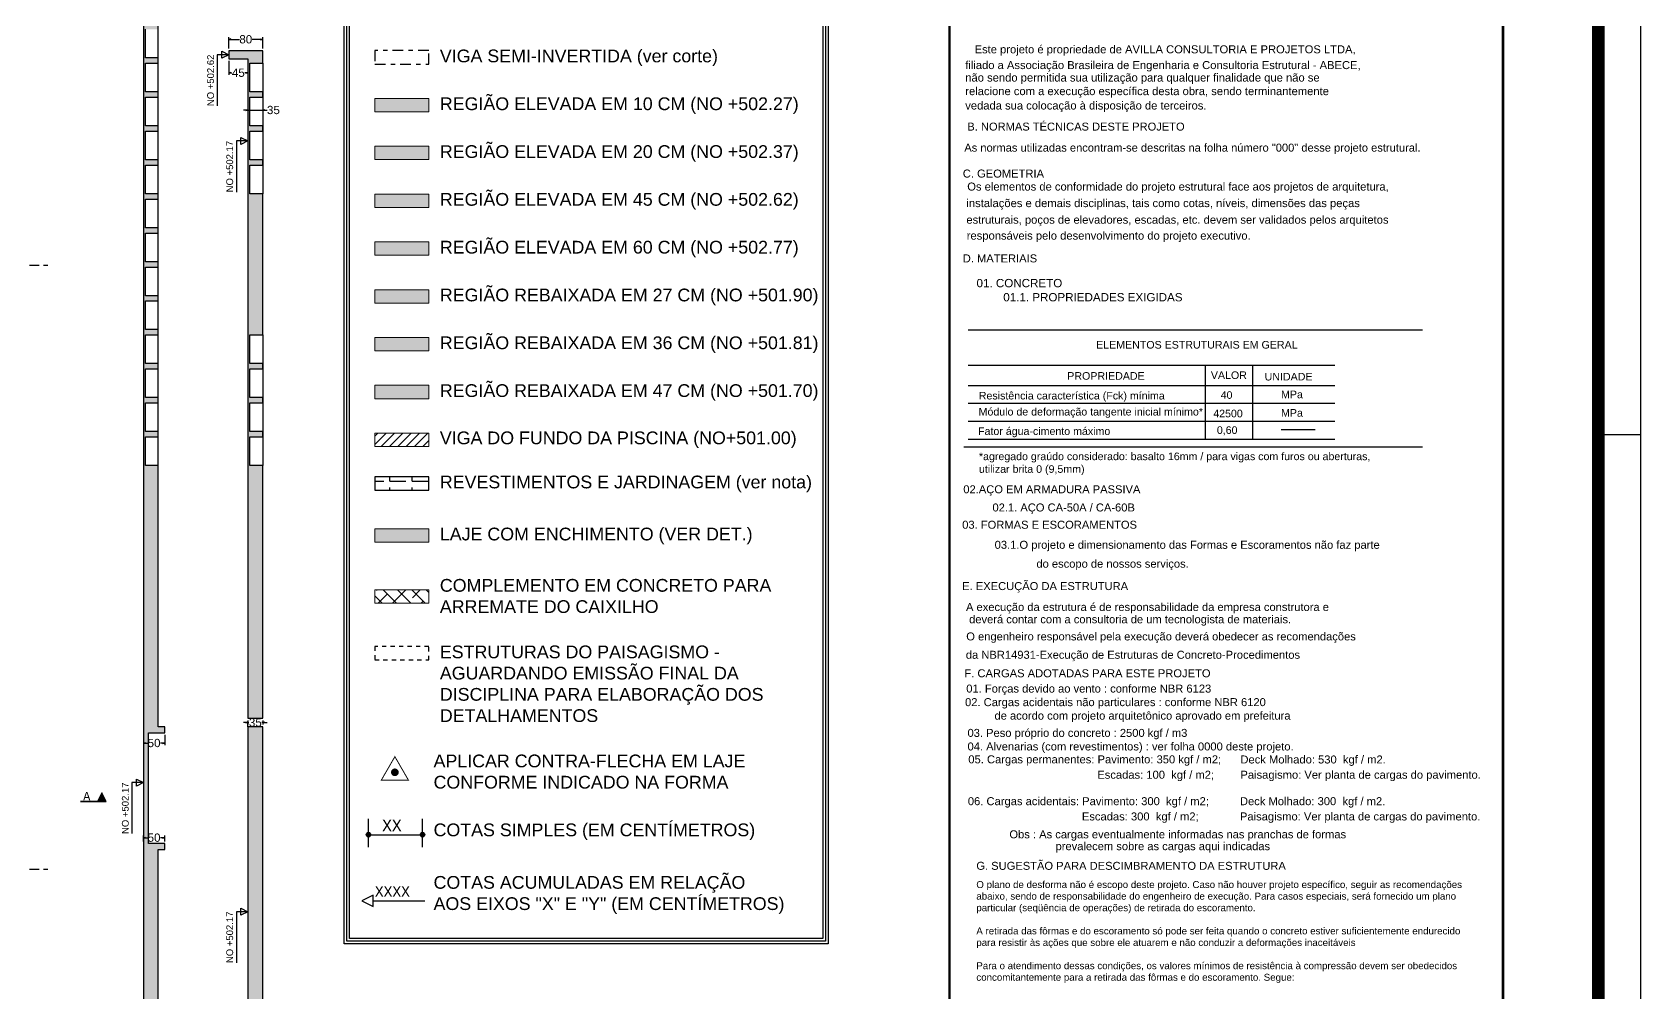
# Model space of a CAD drawing. Header units: millimetres. Extents: x -967 to 563, y -1588 to 506.
# Drawn here: x 101.96 to 139.79, y -249.1 to -226.5 of the extents above; entities that cross this region are included whole.
import ezdxf
from ezdxf.enums import TextEntityAlignment as Align

# ---------------------------------------------------------------- set-up
doc = ezdxf.new("R2010")
doc.units = ezdxf.units.MM
for name, pattern in [('CONTINU', [0]), ('CYPE_RAYAPUNTOPUNTO', [0.45, 0.225, -0.075, 0, -0.075, 0, -0.075]), ('DASHDOT', [1, 0.5, -0.25, 0, -0.25]), ('DASHDOT2', [0.5, 0.25, -0.125, 0, -0.125]), ('HIDDEN2', [0.1875, 0.125, -0.0625])]:
    doc.linetypes.add(name, pattern=pattern)
for name, color, linetype in [('00 - IMPPER - FOLHA - BORDAS', 1, 'Continuous'), ('1', 5, 'Continuous'), ('18', 7, 'Continuous'), ('19', 5, 'Continuous'), ('221', 11, 'Continuous'), ('226', 9, 'Continuous'), ('232', 12, 'Continuous'), ('246', 55, 'Continuous'), ('347-XXXX-ARQ-BASE-013-IMPLANTAÇÃO$0$AR-VAG-P', 51, 'Continuous'), ('A_htc_alv', 7, 'Continuous'), ('AR-COTA-EXE-50', 7, 'Continuous'), ('COMP_INDNIVEL', 4, 'Continuous'), ('COMP_NIVEL', 4, 'Continuous'), ('EIXOS', 8, 'DASHDOT')]:
    doc.layers.add(name, color=color, linetype=linetype)
doc.layers.add('PILAR_HACH', color=4, linetype='Continuous', lineweight=0)
doc.layers.add('VIG_FACES', color=5, linetype='Continuous', lineweight=9)
doc.styles.add('ARIAL', font='arial.ttf')
doc.styles.get("Standard").update_dxf_attribs({"font": 'arial.ttf'})
doc.styles.add('TQS_LUCIDA_CONSOLE', font='lucon.TTF')
doc.dimstyles.new('COTAS CORTE', dxfattribs={"dimtxt": 0.133333, "dimasz": 0.05, "dimexe": 0.05, "dimexo": 0.05, "dimgap": 0.01, "dimtad": 0, "dimdec": 1, "dimlfac": 100, "dimzin": 9, "dimdsep": 46, "dimtxsty": 'ARIAL', "dimblk": 'OPEN', "dimcen": 1.5, "dimadec": 0, "dimazin": 0, "dimtfac": 1, "dimtdec": 1, "dimtmove": 0, "dimatfit": 1, "dimldrblk": 'OPEN', "dimfxl": 1, "dimarcsym": 0})

# ---------------------------------------------------------------- blocks, each defined once
blk = doc.blocks.new('a0 impper')
at = {"layer": '00 - IMPPER - FOLHA - BORDAS'}
blk.add_line((2818.989, 1175.111), (2819.989, 1175.111), dxfattribs=at)
blk.add_lwpolyline([(2701.089, 1145.411), (2701.089, 1115.711), (2819.989, 1115.711), (2819.989, 1199.811), (2702.589, 1199.811)], dxfattribs=at)
at = {"layer": '00 - IMPPER - FOLHA - BORDAS', "const_width": 0.3}
blk.add_lwpolyline([(2703.589, 1116.711), (2818.989, 1116.711), (2818.989, 1198.811), (2703.589, 1198.811)], close=True, dxfattribs=at)
blk = doc.blocks.new('_CORTEA')
for p, q in [((-1.215955, 0), (-1.008539, 0.414832)), ((0, 0), (-1.215955, 0)), ((-1.213134, 0.001738), (-1.008539, 0.41093)), ((-1.213134, 0.001739), (0, 0.001739)), ((-1.198048, 0.03191), (-0.819029, 0.03191)), ((-1.182092, 0.06382), (-0.834984, 0.06382)), ((-1.166137, 0.09573), (-0.85094, 0.09573)), ((-1.150182, 0.12764), (-0.866895, 0.12764)), ((-1.134225, 0.159551), (-0.882851, 0.159551)), ((-1.11827, 0.191461), (-0.898806, 0.191461)), ((-1.102411, 0.223182), (-0.91476, 0.223369)), ((-1.086361, 0.255281), (-0.930716, 0.255281)), ((-1.070407, 0.287191), (-0.946671, 0.287191)), ((-1.054453, 0.319101), (-0.962626, 0.319101)), ((-1.038497, 0.351012), (-0.978581, 0.351012)), ((-1.022543, 0.382922), (-0.994535, 0.382922)), ((-1.008539, 0.414832), (-0.801992, 0.001738)), ((-1.008539, 0.410929), (-0.803943, 0.001739))]:
    blk.add_line(p, q)
blk.add_lwpolyline([(-1.213134, 0.001739), (-1.008539, 0.410929), (-0.803943, 0.001739), (-1.213134, 0.001739)])
blk = doc.blocks.new('_Open')
at = {"color": 0, "linetype": 'ByBlock', "lineweight": -2}
for p, q in [((-1, 0.17), (0, 0)), ((-1, -0.17), (0, 0)), ((0, 0), (-1, 0))]:
    blk.add_line(p, q, dxfattribs=at)
blk = doc.blocks.new('*D901')
at = {"layer": 'AR-COTA-EXE-50', "color": 0, "linetype": 'ByBlock', "lineweight": -2, "transparency": 16777216}
for p, q in [((104.572, -245.542), (104.572, -245.402)), ((104.622, -245.452), (104.673, -245.452)), ((105.022, -245.452), (104.972, -245.452)), ((105.072, -245.542), (105.072, -245.402))]:
    blk.add_line(p, q, dxfattribs=at)
at = {"layer": 'Defpoints', "color": 0, "linetype": 'ByBlock', "transparency": 16777216}
for p in [(104.572, -245.452), (104.572, -245.592), (105.072, -245.592)]:
    blk.add_point(p, dxfattribs=at)
at = {"layer": 'AR-COTA-EXE-50', "color": 0, "linetype": 'ByBlock', "lineweight": -2, "transparency": 16777216, "xscale": 0.05, "yscale": 0.05, "zscale": 0.05, "rotation": 180}
blk.add_blockref('_Open', (104.572, -245.452), dxfattribs=at)
at = {"layer": 'AR-COTA-EXE-50', "color": 0, "linetype": 'ByBlock', "lineweight": -2, "transparency": 16777216, "xscale": 0.05, "yscale": 0.05, "zscale": 0.05}
blk.add_blockref('_Open', (105.072, -245.452), dxfattribs=at)
at = {"layer": 'AR-COTA-EXE-50', "color": 0, "linetype": 'ByBlock', "transparency": 16777216, "insert": (104.822, -245.452), "char_height": 0.195, "attachment_point": 5, "style": 'ARIAL'}
blk.add_mtext('50', dxfattribs=at)
blk = doc.blocks.new('*D902')
at = {"layer": 'AR-COTA-EXE-50', "color": 0, "linetype": 'ByBlock', "lineweight": -2, "transparency": 16777216}
for p, q in [((104.572, -243.032), (104.572, -243.275)), ((104.622, -243.225), (104.673, -243.225)), ((105.022, -243.225), (104.972, -243.225)), ((105.072, -243.032), (105.072, -243.275))]:
    blk.add_line(p, q, dxfattribs=at)
at = {"layer": 'Defpoints', "color": 0, "linetype": 'ByBlock', "transparency": 16777216}
for p in [(104.572, -242.982), (104.572, -243.225), (105.072, -242.982)]:
    blk.add_point(p, dxfattribs=at)
at = {"layer": 'AR-COTA-EXE-50', "color": 0, "linetype": 'ByBlock', "lineweight": -2, "transparency": 16777216, "xscale": 0.05, "yscale": 0.05, "zscale": 0.05, "rotation": 180}
blk.add_blockref('_Open', (104.572, -243.225), dxfattribs=at)
at = {"layer": 'AR-COTA-EXE-50', "color": 0, "linetype": 'ByBlock', "lineweight": -2, "transparency": 16777216, "xscale": 0.05, "yscale": 0.05, "zscale": 0.05}
blk.add_blockref('_Open', (105.072, -243.225), dxfattribs=at)
at = {"layer": 'AR-COTA-EXE-50', "color": 0, "linetype": 'ByBlock', "transparency": 16777216, "insert": (104.822, -243.225), "char_height": 0.195, "attachment_point": 5, "style": 'ARIAL'}
blk.add_mtext('50', dxfattribs=at)
blk = doc.blocks.new('*D911')
at = {"layer": 'AR-COTA-EXE-50', "color": 0, "linetype": 'ByBlock', "lineweight": -2, "transparency": 16777216}
for p, q in [((106.979, -242.742), (106.929, -242.742)), ((107.029, -242.693), (107.029, -242.792)), ((107.029, -242.742), (107.053, -242.742)), ((107.379, -242.742), (107.354, -242.742)), ((107.379, -242.693), (107.379, -242.792)), ((107.429, -242.742), (107.479, -242.742))]:
    blk.add_line(p, q, dxfattribs=at)
at = {"layer": 'Defpoints', "color": 0, "linetype": 'ByBlock', "transparency": 16777216}
for p in [(107.029, -242.643), (107.029, -242.742), (107.379, -242.643)]:
    blk.add_point(p, dxfattribs=at)
at = {"layer": 'AR-COTA-EXE-50', "color": 0, "linetype": 'ByBlock', "lineweight": -2, "transparency": 16777216, "xscale": 0.05, "yscale": 0.05, "zscale": 0.05}
blk.add_blockref('_Open', (107.029, -242.742), dxfattribs=at)
at = {"layer": 'AR-COTA-EXE-50', "color": 0, "linetype": 'ByBlock', "lineweight": -2, "transparency": 16777216, "xscale": 0.05, "yscale": 0.05, "zscale": 0.05, "rotation": 180}
blk.add_blockref('_Open', (107.379, -242.742), dxfattribs=at)
at = {"layer": 'AR-COTA-EXE-50', "color": 0, "linetype": 'ByBlock', "transparency": 16777216, "insert": (107.204, -242.742), "char_height": 0.195, "attachment_point": 5, "style": 'ARIAL'}
blk.add_mtext('35', dxfattribs=at)
blk = doc.blocks.new('*D912')
at = {"layer": 'AR-COTA-EXE-50', "color": 0, "linetype": 'ByBlock', "lineweight": -2, "transparency": 16777216}
for p, q in [((106.579, -227.172), (106.579, -227.502)), ((107.029, -227.172), (107.029, -227.502)), ((106.629, -227.452), (106.649, -227.452)), ((106.979, -227.452), (106.958, -227.452))]:
    blk.add_line(p, q, dxfattribs=at)
at = {"layer": 'Defpoints', "color": 0, "linetype": 'ByBlock', "transparency": 16777216}
for p in [(106.579, -227.122), (107.029, -227.122), (106.579, -227.452)]:
    blk.add_point(p, dxfattribs=at)
at = {"layer": 'AR-COTA-EXE-50', "color": 0, "linetype": 'ByBlock', "lineweight": -2, "transparency": 16777216, "xscale": 0.05, "yscale": 0.05, "zscale": 0.05, "rotation": 180}
blk.add_blockref('_Open', (106.579, -227.452), dxfattribs=at)
at = {"layer": 'AR-COTA-EXE-50', "color": 0, "linetype": 'ByBlock', "lineweight": -2, "transparency": 16777216, "xscale": 0.05, "yscale": 0.05, "zscale": 0.05}
blk.add_blockref('_Open', (107.029, -227.452), dxfattribs=at)
at = {"layer": 'AR-COTA-EXE-50', "color": 0, "linetype": 'ByBlock', "transparency": 16777216, "insert": (106.804, -227.452), "char_height": 0.195, "attachment_point": 5, "style": 'ARIAL'}
blk.add_mtext('45', dxfattribs=at)
blk = doc.blocks.new('*D913')
at = {"layer": 'AR-COTA-EXE-50', "color": 0, "linetype": 'ByBlock', "lineweight": -2, "transparency": 16777216}
for p, q in [((106.579, -226.882), (106.579, -226.615)), ((107.379, -226.882), (107.379, -226.615)), ((106.629, -226.665), (106.829, -226.665)), ((107.329, -226.665), (107.128, -226.665))]:
    blk.add_line(p, q, dxfattribs=at)
at = {"layer": 'Defpoints', "color": 0, "linetype": 'ByBlock', "transparency": 16777216}
for p in [(106.579, -226.665), (106.579, -226.932), (107.379, -226.932)]:
    blk.add_point(p, dxfattribs=at)
at = {"layer": 'AR-COTA-EXE-50', "color": 0, "linetype": 'ByBlock', "lineweight": -2, "transparency": 16777216, "xscale": 0.05, "yscale": 0.05, "zscale": 0.05, "rotation": 180}
blk.add_blockref('_Open', (106.579, -226.665), dxfattribs=at)
at = {"layer": 'AR-COTA-EXE-50', "color": 0, "linetype": 'ByBlock', "lineweight": -2, "transparency": 16777216, "xscale": 0.05, "yscale": 0.05, "zscale": 0.05}
blk.add_blockref('_Open', (107.379, -226.665), dxfattribs=at)
at = {"layer": 'AR-COTA-EXE-50', "color": 0, "linetype": 'ByBlock', "transparency": 16777216, "insert": (106.979, -226.665), "char_height": 0.195, "attachment_point": 5, "style": 'ARIAL'}
blk.add_mtext('80', dxfattribs=at)
blk = doc.blocks.new('*D914')
at = {"layer": 'AR-COTA-EXE-50', "color": 0, "linetype": 'ByBlock', "lineweight": -2, "transparency": 16777216}
for p, q in [((107.029, -228.075), (107.029, -228.379)), ((107.379, -228.075), (107.379, -228.379)), ((106.979, -228.329), (106.929, -228.329)), ((107.029, -228.329), (107.379, -228.329)), ((107.429, -228.329), (107.479, -228.329))]:
    blk.add_line(p, q, dxfattribs=at)
at = {"layer": 'Defpoints', "color": 0, "linetype": 'ByBlock', "transparency": 16777216}
for p in [(107.029, -228.025), (107.379, -228.025), (107.029, -228.329)]:
    blk.add_point(p, dxfattribs=at)
at = {"layer": 'AR-COTA-EXE-50', "color": 0, "linetype": 'ByBlock', "lineweight": -2, "transparency": 16777216, "xscale": 0.05, "yscale": 0.05, "zscale": 0.05}
blk.add_blockref('_Open', (107.029, -228.329), dxfattribs=at)
at = {"layer": 'AR-COTA-EXE-50', "color": 0, "linetype": 'ByBlock', "lineweight": -2, "transparency": 16777216, "xscale": 0.05, "yscale": 0.05, "zscale": 0.05, "rotation": 180}
blk.add_blockref('_Open', (107.379, -228.329), dxfattribs=at)
at = {"layer": 'AR-COTA-EXE-50', "color": 0, "linetype": 'ByBlock', "transparency": 16777216, "insert": (107.629, -228.329), "char_height": 0.195, "attachment_point": 5, "style": 'ARIAL'}
blk.add_mtext('35', dxfattribs=at)
blk = doc.blocks.new('DOT2', base_point=(2575.862793, -1123.101563))
for radius in [0.16, 0.08]:
    blk.add_circle((2575.862793, -1123.101563), radius)
blk = doc.blocks.new('EIXOS DE OBRA TERREO1')
at = {"layer": 'EIXOS', "linetype": 'CYPE_RAYAPUNTOPUNTO'}
for p, q in [((699.3939, -145.1497), (774.5346, -145.1497)), ((699.3939, -159.3597), (774.5346, -159.3597))]:
    blk.add_line(p, q, dxfattribs=at)

msp = doc.modelspace()

# ---------------------------------------------------------------- hatches: boundary and pattern name
at = {"linetype": 'ByBlock'}
h = msp.add_hatch(color=8, dxfattribs=at)
h.dxf.hatch_style = 1
h.paths.add_polyline_path([(104.5723, -245.5911), (104.5723, -264.5421), (103.9723, -264.5421), (103.9723, -264.7921), (104.9223, -264.7921), (104.9223, -264.2771), (104.6223, -264.2771), (104.6223, -264.0026), (104.9223, -264.0026), (104.9223, -263.8776), (104.6223, -263.8776), (104.6223, -263.2031), (104.9223, -263.2031), (104.9223, -263.0781), (104.6223, -263.0781), (104.6223, -262.4036), (104.9223, -262.4036), (104.9223, -262.2786), (104.6223, -262.2786), (104.6223, -261.6041), (104.9223, -261.6041), (104.9223, -261.4791), (104.6223, -261.4791), (104.6223, -260.8046), (104.9223, -260.8046), (104.9223, -260.6796), (104.6223, -260.6796), (104.6223, -260.0051), (104.9223, -260.0051), (104.9223, -259.8801), (104.6223, -259.8801), (104.6223, -259.2056), (104.9223, -259.2056), (104.9223, -259.0806), (104.6223, -259.0806), (104.6223, -258.4061), (104.9223, -258.4061), (104.9223, -258.2811), (104.6223, -258.2811), (104.6223, -257.6066), (104.9223, -257.6066), (104.9223, -257.4816), (104.6223, -257.4816), (104.6223, -256.8071), (104.9223, -256.8071), (104.9223, -256.6821), (104.6223, -256.6821), (104.6223, -256.0076), (104.9223, -256.0076), (104.9223, -255.8826), (104.6223, -255.8826), (104.6223, -255.2081), (104.9223, -255.2081), (104.9223, -255.0831), (104.6223, -255.0831), (104.6223, -254.4086), (104.9223, -254.4086), (104.9223, -254.2836), (104.6223, -254.2836), (104.6223, -253.6091), (104.9223, -253.6091), (104.9223, -245.7321), (105.0723, -245.7321), (105.0723, -245.5921), (104.9223, -245.5921), (104.9223, -245.5911), (104.6923, -245.5911), (104.6923, -242.9831), (104.9223, -242.9831), (104.9223, -242.9821), (105.0723, -242.9821), (105.0723, -242.8421), (104.9223, -242.8421), (104.9223, -236.6946), (104.6223, -236.6946), (104.6223, -236.0201), (104.9223, -236.0201), (104.9223, -235.8951), (104.6223, -235.8951), (104.6223, -235.2206), (104.9223, -235.2206), (104.9223, -235.0956), (104.6223, -235.0956), (104.6223, -234.4211), (104.9223, -234.4211), (104.9223, -234.2961), (104.6223, -234.2961), (104.6223, -233.6216), (104.9223, -233.6216), (104.9223, -233.4966), (104.6223, -233.4966), (104.6223, -232.8221), (104.9223, -232.8221), (104.9223, -232.6971), (104.6223, -232.6971), (104.6223, -232.0226), (104.9223, -232.0226), (104.9223, -231.8976), (104.6223, -231.8976), (104.6223, -231.2231), (104.9223, -231.2231), (104.9223, -231.0981), (104.6223, -231.0981), (104.6223, -230.4236), (104.9223, -230.4236), (104.9223, -230.2986), (104.6223, -230.2986), (104.6223, -229.6241), (104.9223, -229.6241), (104.9223, -229.4991), (104.6223, -229.4991), (104.6223, -228.8246), (104.9223, -228.8246), (104.9223, -228.6996), (104.6223, -228.6996), (104.6223, -228.0251), (104.9223, -228.0251), (104.9223, -227.9001), (104.6223, -227.9001), (104.6223, -227.2256), (104.9223, -227.2256), (104.9223, -227.1006), (104.6223, -227.1006), (104.6223, -226.4261), (104.9223, -226.4261), (104.9223, -226.3011), (104.6223, -226.3011), (104.6223, -225.6266), (104.9223, -225.6266), (104.9223, -225.5016), (104.6223, -225.5016), (104.6223, -224.8271), (104.9223, -224.8271), (104.9223, -224.7021), (104.6223, -224.7021), (104.6223, -224.0276), (104.9223, -224.0276), (104.9223, -223.9026), (104.6223, -223.9026), (104.6223, -223.2281), (104.9223, -223.2281), (104.9223, -223.1031), (104.6223, -223.1031), (104.6223, -222.4286), (104.9223, -222.4286), (104.9223, -221.9321), (104.1223, -221.9321), (104.1223, -222.1221), (104.5723, -222.1221)])
h.paths.add_polyline_path([(104.5468, -263.77), (104.9473, -263.77), (104.9473, -263.3682), (104.5468, -263.3682)], flags=25)
h.paths.add_polyline_path([(104.6229, -245.6549), (105.0234, -245.6549), (105.0234, -245.2531), (104.6229, -245.2531)], flags=24)
h.paths.add_polyline_path([(104.6229, -243.4281), (105.0234, -243.4281), (105.0234, -243.0262), (104.6229, -243.0262)], flags=24)
h.paths.add_polyline_path([(104.9721, -223.0252), (105.3726, -223.0252), (105.3726, -222.6234), (104.9721, -222.6234)], flags=9)
h = msp.add_hatch(color=8, dxfattribs=at)
h.dxf.hatch_style = 1
h.paths.add_polyline_path([(107.0286, -242.6431), (107.3786, -242.6431), (107.3786, -236.6946), (107.0786, -236.6946), (107.0786, -236.0201), (107.3786, -236.0201), (107.3786, -235.8951), (107.0786, -235.8951), (107.0786, -235.2206), (107.3786, -235.2206), (107.3786, -235.0956), (107.0786, -235.0956), (107.0786, -234.4211), (107.3786, -234.4211), (107.3786, -234.2961), (107.0786, -234.2961), (107.0786, -233.6216), (107.3786, -233.6216), (107.3786, -230.2986), (107.0786, -230.2986), (107.0786, -229.6241), (107.3786, -229.6241), (107.3786, -229.4991), (107.0786, -229.4991), (107.0786, -228.8246), (107.3786, -228.8246), (107.3786, -228.6996), (107.0786, -228.6996), (107.0786, -228.0251), (107.3786, -228.0251), (107.3786, -227.9001), (107.0786, -227.9001), (107.0786, -227.2256), (107.3786, -227.2256), (107.3786, -227.1221), (107.3786, -226.9321), (106.5786, -226.9321), (106.5786, -227.1221), (107.0286, -227.1221)])
h.paths.add_polyline_path([(107.0031, -242.9448), (107.4036, -242.9448), (107.4036, -242.5429), (107.0031, -242.5429)], flags=9)
h.paths.add_polyline_path([(107.4284, -228.5314), (107.8289, -228.5314), (107.8289, -228.1295), (107.4284, -228.1295)], flags=9)
h = msp.add_hatch()
h.set_pattern_fill('ANSI38', color=3, scale=0.074997, angle=90)
h.set_pattern_definition([(135, (59.9645, -252.0122), (-0.168374, -0.168374), []), (225, (59.9645, -252.0122), (-0.168374, -0.5051219), [0.595292, -0.357175])])
h.paths.add_polyline_path([(111.284, -239.6215), (110.0143, -239.6215), (110.0143, -239.9364), (111.284, -239.9364)])
at = {"layer": 'A_htc_alv', "linetype": 'ByBlock', "true_color": 0xf27172}
h = msp.add_hatch(color=11, dxfattribs=at)
h.dxf.hatch_style = 1
h.paths.add_polyline_path([(111.284, -228.0565), (110.0143, -228.0565), (110.0143, -228.3715), (111.284, -228.3715)])
at = {"layer": 'A_htc_alv', "linetype": 'ByBlock'}
h = msp.add_hatch(color=60, dxfattribs=at)
h.dxf.hatch_style = 1
h.paths.add_polyline_path([(111.284, -229.1815), (110.0143, -229.1815), (110.0143, -229.4965), (111.284, -229.4965)])
at = {"layer": 'A_htc_alv', "linetype": 'ByBlock', "true_color": 0x93278f}
h = msp.add_hatch(color=217, dxfattribs=at)
h.dxf.hatch_style = 1
h.paths.add_polyline_path([(111.284, -230.3065), (110.0143, -230.3065), (110.0143, -230.6215), (111.284, -230.6215)])
at = {"layer": 'A_htc_alv', "linetype": 'ByBlock', "true_color": 0x78678e}
h = msp.add_hatch(color=8, dxfattribs=at)
h.dxf.hatch_style = 1
h.paths.add_polyline_path([(111.284, -231.4315), (110.0143, -231.4315), (110.0143, -231.7465), (111.284, -231.7465)])
at = {"layer": 'A_htc_alv', "linetype": 'ByBlock', "true_color": 0x09ec8d}
h = msp.add_hatch(color=110, dxfattribs=at)
h.dxf.hatch_style = 1
h.paths.add_polyline_path([(111.284, -232.5565), (110.0143, -232.5565), (110.0143, -232.8715), (111.284, -232.8715)])
at = {"layer": 'A_htc_alv', "linetype": 'ByBlock'}
h = msp.add_hatch(color=190, dxfattribs=at)
h.dxf.hatch_style = 1
h.paths.add_polyline_path([(111.284, -233.6815), (110.0143, -233.6815), (110.0143, -233.9965), (111.284, -233.9965)])
at = {"layer": 'A_htc_alv', "linetype": 'ByBlock', "true_color": 0xf8d731}
h = msp.add_hatch(color=40, dxfattribs=at)
h.dxf.hatch_style = 1
h.paths.add_polyline_path([(110.0143, -235.1215), (111.284, -235.1215), (111.284, -234.8065), (110.0143, -234.8065)])
at = {"layer": 'A_htc_alv', "linetype": 'ByBlock'}
h = msp.add_hatch(dxfattribs=at)
h.set_pattern_fill('ANGLE', color=8, scale=0.075)
h.set_pattern_definition([(0, (-1040.06347, 24.8721), (0, 0.523875), [0.381, -0.142875]), (90, (-1040.06347, 24.8721), (-0.523875, 3e-17), [0.381, -0.142875])])
h.paths.add_polyline_path([(111.284, -236.9569), (110.0143, -236.9569), (110.0143, -237.2719), (111.284, -237.2719)])
h = msp.add_hatch(color=9, dxfattribs=at)
h.dxf.hatch_style = 1
h.paths.add_polyline_path([(111.284, -238.1815), (110.0143, -238.1815), (110.0143, -238.4965), (111.284, -238.4965)])
h = msp.add_hatch(color=8, dxfattribs=at)
h.dxf.hatch_style = 1
h.paths.add_polyline_path([(107.3786, -242.8411), (107.0286, -242.8411), (107.0286, -252.4831), (107.3786, -252.4831), (107.3786, -252.4821), (107.5286, -252.4821), (107.5286, -252.2321), (107.3786, -252.2321)])
at = {"layer": 'PILAR_HACH', "linetype": 'ByBlock'}
h = msp.add_hatch(dxfattribs=at)
h.set_pattern_fill('ANSI31', color=5, scale=0.04375)
h.set_pattern_definition([(45, (-1003.55738, -45.18934), (-0.098221551, 0.098221551), [])])
h.paths.add_polyline_path([(110.0143, -236.2465), (111.284, -236.2465), (111.284, -235.9315), (110.0143, -235.9315)])

# ---------------------------------------------------------------- linework, layer by layer
msp.add_lwpolyline([(109.3545, -216.3266), (120.6157, -216.3266), (120.6157, -247.8846), (109.3545, -247.8846)], close=True)
at = {"color": 82, "lineweight": -2, "true_color": 0x42e222, "const_width": 0.0225}
msp.add_lwpolyline([(110.8049, -244.097), (110.4863, -243.5451), (110.1677, -244.097)], close=True, dxfattribs=at)
at = {"color": 82, "lineweight": -2, "true_color": 0x42e222, "const_width": 0.09}
msp.add_lwpolyline([(110.4863, -243.868, 1), (110.4863, -243.958, 1)], format="xyb", close=True, dxfattribs=at)
at = {"layer": '1', "linetype": 'DASHDOT2'}
msp.add_lwpolyline([(110.0143, -227.2465), (111.284, -227.2465), (111.284, -226.9315), (110.0143, -226.9315), (110.0143, -227.2465)], dxfattribs=at)
at = {"layer": '18'}
for p, q in [((104.5723, -222.1221), (104.5723, -245.5911)), ((104.9223, -236.6946), (104.9223, -222.4286)), ((104.6223, -227.1006), (104.6223, -226.4261)), ((107.3786, -226.9321), (106.5786, -226.9321)), ((106.5786, -226.9321), (106.5786, -227.1221)), ((107.3786, -227.1221), (107.3786, -226.9321)), ((104.9223, -227.1006), (104.6223, -227.1006)), ((104.6223, -227.9001), (104.6223, -227.2256)), ((104.6223, -227.2256), (104.9223, -227.2256)), ((104.9223, -227.2256), (104.9223, -227.1006)), ((106.5786, -227.1221), (107.0286, -227.1221)), ((107.0286, -227.1221), (107.0286, -242.6431)), ((107.0786, -227.9001), (107.0786, -227.2256)), ((107.0786, -227.2256), (107.3786, -227.2256)), ((107.3786, -227.2256), (107.3786, -227.1221)), ((107.3786, -227.2256), (107.3786, -230.2986)), ((104.9223, -227.9001), (104.6223, -227.9001)), ((104.6223, -228.6996), (104.6223, -228.0251)), ((104.6223, -228.0251), (104.9223, -228.0251)), ((104.9223, -228.0251), (104.9223, -227.9001)), ((107.3786, -227.9001), (107.0786, -227.9001)), ((107.0786, -228.6996), (107.0786, -228.0251)), ((107.0786, -228.0251), (107.3786, -228.0251)), ((107.3786, -228.0251), (107.3786, -227.9001)), ((104.9223, -228.6996), (104.6223, -228.6996)), ((104.6223, -229.4991), (104.6223, -228.8246)), ((104.6223, -228.8246), (104.9223, -228.8246)), ((104.9223, -228.8246), (104.9223, -228.6996)), ((107.3786, -228.6996), (107.0786, -228.6996)), ((107.0786, -229.4991), (107.0786, -228.8246)), ((107.0786, -228.8246), (107.3786, -228.8246)), ((107.3786, -228.8246), (107.3786, -228.6996)), ((104.9223, -229.4991), (104.6223, -229.4991)), ((104.6223, -230.2986), (104.6223, -229.6241)), ((104.6223, -229.6241), (104.9223, -229.6241)), ((104.9223, -229.6241), (104.9223, -229.4991)), ((107.3786, -229.4991), (107.0786, -229.4991)), ((107.0786, -230.2986), (107.0786, -229.6241)), ((107.0786, -229.6241), (107.3786, -229.6241)), ((107.3786, -229.6241), (107.3786, -229.4991)), ((104.9223, -230.2986), (104.6223, -230.2986)), ((104.6223, -231.0981), (104.6223, -230.4236)), ((104.6223, -230.4236), (104.9223, -230.4236)), ((104.9223, -230.4236), (104.9223, -230.2986)), ((107.3786, -230.2986), (107.0786, -230.2986)), ((107.3786, -233.6216), (107.3786, -230.2986)), ((104.9223, -231.0981), (104.6223, -231.0981)), ((104.9223, -231.2231), (104.9223, -231.0981)), ((104.6223, -231.8976), (104.6223, -231.2231)), ((104.6223, -231.2231), (104.9223, -231.2231)), ((104.9223, -231.8976), (104.6223, -231.8976)), ((104.9223, -232.0226), (104.9223, -231.8976)), ((104.6223, -232.6971), (104.6223, -232.0226)), ((104.6223, -232.0226), (104.9223, -232.0226)), ((104.9223, -232.6971), (104.6223, -232.6971)), ((104.6223, -233.4966), (104.6223, -232.8221)), ((104.6223, -232.8221), (104.9223, -232.8221)), ((104.9223, -232.8221), (104.9223, -232.6971)), ((104.9223, -233.4966), (104.6223, -233.4966)), ((104.6223, -234.2961), (104.6223, -233.6216)), ((104.6223, -233.6216), (104.9223, -233.6216)), ((104.9223, -233.6216), (104.9223, -233.4966)), ((107.0786, -234.2961), (107.0786, -233.6216)), ((107.0786, -233.6216), (107.3786, -233.6216)), ((107.3786, -233.6216), (107.3786, -236.6946)), ((104.9223, -234.2961), (104.6223, -234.2961)), ((104.6223, -235.0956), (104.6223, -234.4211)), ((104.6223, -234.4211), (104.9223, -234.4211)), ((104.9223, -234.4211), (104.9223, -234.2961)), ((107.3786, -234.2961), (107.0786, -234.2961)), ((107.0786, -235.0956), (107.0786, -234.4211)), ((107.0786, -234.4211), (107.3786, -234.4211)), ((107.3786, -234.4211), (107.3786, -234.2961)), ((104.9223, -235.0956), (104.6223, -235.0956)), ((104.6223, -235.8951), (104.6223, -235.2206)), ((104.6223, -235.2206), (104.9223, -235.2206)), ((104.9223, -235.2206), (104.9223, -235.0956)), ((107.3786, -235.0956), (107.0786, -235.0956)), ((107.0786, -235.8951), (107.0786, -235.2206)), ((107.0786, -235.2206), (107.3786, -235.2206)), ((107.3786, -235.2206), (107.3786, -235.0956)), ((104.9223, -235.8951), (104.6223, -235.8951)), ((104.6223, -236.6946), (104.6223, -236.0201)), ((104.6223, -236.0201), (104.9223, -236.0201)), ((104.9223, -236.0201), (104.9223, -235.8951)), ((107.3786, -235.8951), (107.0786, -235.8951)), ((107.0786, -236.6946), (107.0786, -236.0201)), ((107.0786, -236.0201), (107.3786, -236.0201)), ((107.3786, -236.0201), (107.3786, -235.8951)), ((104.9223, -236.6946), (104.6223, -236.6946)), ((104.9223, -242.8421), (104.9223, -236.6946)), ((107.3786, -236.6946), (107.0786, -236.6946)), ((107.3786, -242.6431), (107.3786, -236.6946)), ((105.0723, -242.8421), (104.9223, -242.8421)), ((105.0723, -242.9821), (105.0723, -242.8421)), ((107.0286, -242.6431), (107.3786, -242.6431)), ((107.3786, -242.8411), (107.0286, -242.8411)), ((107.0286, -242.8411), (107.0286, -252.4831)), ((107.3786, -252.2321), (107.3786, -242.8411)), ((104.6923, -245.5911), (104.6923, -242.9831)), ((104.6923, -242.9831), (104.9223, -242.9831)), ((104.9223, -242.9831), (104.9223, -242.9821)), ((104.9223, -242.9821), (105.0723, -242.9821)), ((104.5723, -245.5911), (104.5723, -264.5421)), ((104.9223, -245.5911), (104.6923, -245.5911)), ((104.9223, -245.5921), (104.9223, -245.5911)), ((105.0723, -245.5921), (104.9223, -245.5921)), ((104.9223, -253.6091), (104.9223, -245.7321)), ((104.9223, -245.7321), (105.0723, -245.7321)), ((105.0723, -245.7321), (105.0723, -245.5921))]:
    msp.add_line(p, q, dxfattribs=at)
at = {"layer": '18', "color": 0}
msp.add_line((131.3343, -235.8427), (132.1285, -235.8427), dxfattribs=at)
at = {"layer": '18', "linetype": 'HIDDEN2'}
msp.add_line((107.0286, -242.8411), (107.0286, -242.6431), dxfattribs=at)
at = {"layer": '19', "color": 0}
for p, q in [((123.9693, -233.4986), (134.6588, -233.4986)), ((123.9693, -234.3319), (132.5949, -234.3319)), ((129.5424, -234.3319), (129.5424, -236.0803)), ((130.6548, -234.3319), (130.6548, -236.0803)), ((130.6548, -234.3319), (130.6548, -236.0803)), ((123.9693, -234.8084), (132.5949, -234.8084)), ((123.9693, -235.2262), (132.5949, -235.2262)), ((123.9693, -235.6527), (132.5949, -235.6527)), ((132.5949, -236.0803), (123.9693, -236.0803)), ((134.6588, -236.2637), (123.8659, -236.2637))]:
    msp.add_line(p, q, dxfattribs=at)
at = {"layer": '19', "color": 9, "const_width": 0.0576}
msp.add_lwpolyline([(123.5337, -225.0689), (136.5498, -225.0689), (136.5498, -255.5603), (123.5337, -255.5603)], close=True, dxfattribs=at)
at = {"layer": '221', "color": 1}
for p, q in [((109.8663, -245.6779), (109.8663, -245.0112)), ((109.8663, -245.6779), (109.8663, -245.0112)), ((111.1361, -245.6779), (111.1361, -245.0112)), ((111.1361, -245.6779), (111.1361, -245.0112)), ((109.8663, -245.3815), (111.1361, -245.3815)), ((109.8663, -245.3815), (111.1361, -245.3815))]:
    msp.add_line(p, q, dxfattribs=at)
at = {"layer": '232'}
for points in [[(109.2913, -216.2634), (120.6789, -216.2634), (120.6789, -247.9479), (109.2913, -247.9479)], [(109.4177, -216.3898), (120.5525, -216.3898), (120.5525, -247.8214), (109.4177, -247.8214)]]:
    msp.add_lwpolyline(points, close=True, dxfattribs=at)
at = {"layer": '246', "color": 1, "linetype": 'Continuous'}
for p, q in [((109.9759, -246.8048), (109.7059, -246.9398)), ((109.7059, -246.9398), (109.9759, -247.0748)), ((109.9759, -247.0748), (109.9759, -246.8048)), ((109.9759, -246.9398), (111.1909, -246.9398))]:
    msp.add_line(p, q, dxfattribs=at)
at = {"layer": '347-XXXX-ARQ-BASE-013-IMPLANTAÇÃO$0$AR-VAG-P', "color": 30, "linetype": 'HIDDEN2', "ltscale": 0.01}
msp.add_lwpolyline([(110.0143, -241.2698), (111.284, -241.2698), (111.284, -240.9548), (110.0143, -240.9548), (110.0143, -241.2698)], dxfattribs=at)
at = {"layer": 'A_htc_alv', "color": 8, "linetype": 'ByBlock'}
msp.add_lwpolyline([(110.0143, -237.2719), (111.284, -237.2719), (111.284, -236.9569), (110.0143, -236.9569), (110.0143, -237.2719)], dxfattribs=at)
at = {"layer": 'COMP_INDNIVEL'}
for points in [[(106.5786, -227.0271), (106.4166, -227.1081), (106.4166, -226.9461), (106.5786, -227.0271)], [(107.0286, -229.0567), (106.8666, -229.1377), (106.8666, -228.9757), (107.0286, -229.0567)], [(104.5723, -244.1552), (104.4103, -244.2362), (104.4103, -244.0742), (104.5723, -244.1552)], [(107.0286, -247.193), (106.8666, -247.274), (106.8666, -247.112), (107.0286, -247.193)]]:
    msp.add_lwpolyline(points, close=True, dxfattribs=at)
for points in [[(106.5786, -227.0271), (106.3086, -227.0271), (106.3086, -228.2289)], [(107.0286, -229.0567), (106.7586, -229.0567), (106.7586, -230.2585)], [(104.5723, -244.1552), (104.3023, -244.1552), (104.3023, -245.357)], [(107.0286, -247.193), (106.7586, -247.193), (106.7586, -248.3948)]]:
    msp.add_lwpolyline(points, dxfattribs=at)
at = {"layer": 'VIG_FACES', "linetype": 'CONTINU', "ltscale": 0.4}
for points in [[(110.0143, -228.3715), (111.284, -228.3715), (111.284, -228.0565), (110.0143, -228.0565), (110.0143, -228.3715)], [(110.0143, -229.4965), (111.284, -229.4965), (111.284, -229.1815), (110.0143, -229.1815), (110.0143, -229.4965)], [(110.0143, -230.6215), (111.284, -230.6215), (111.284, -230.3065), (110.0143, -230.3065), (110.0143, -230.6215)], [(110.0143, -231.7465), (111.284, -231.7465), (111.284, -231.4315), (110.0143, -231.4315), (110.0143, -231.7465)], [(110.0143, -232.8715), (111.284, -232.8715), (111.284, -232.5565), (110.0143, -232.5565), (110.0143, -232.8715)], [(110.0143, -233.9965), (111.284, -233.9965), (111.284, -233.6815), (110.0143, -233.6815), (110.0143, -233.9965)], [(110.0143, -235.1215), (111.284, -235.1215), (111.284, -234.8065), (110.0143, -234.8065), (110.0143, -235.1215)], [(110.0143, -236.2465), (111.284, -236.2465), (111.284, -235.9315), (110.0143, -235.9315), (110.0143, -236.2465)], [(110.0143, -238.4965), (111.284, -238.4965), (111.284, -238.1815), (110.0143, -238.1815), (110.0143, -238.4965)], [(110.0143, -239.9364), (111.284, -239.9364), (111.284, -239.6215), (110.0143, -239.6215), (110.0143, -239.9364)]]:
    msp.add_lwpolyline(points, dxfattribs=at)

# ---------------------------------------------------------------- block references
msp.add_blockref('a0 impper', (-2680.1975, -1411.0778))
at = {"color": 9, "linetype": 'ByBlock'}
msp.add_blockref('EIXOS DE OBRA TERREO1', (-672.1735, -86.8324), dxfattribs=at)
at = {"layer": '221', "color": 1, "xscale": 0.3374999662500002, "yscale": 0.3374999662500002, "zscale": 0.01799999820000001}
for p in [(109.8663, -245.3815), (109.8663, -245.3815), (111.1361, -245.3815), (111.1361, -245.3815)]:
    msp.add_blockref('DOT2', p, dxfattribs=at)
at = {"layer": '226', "xscale": -0.5, "yscale": 0.5, "zscale": 0.01}
msp.add_blockref('_CORTEA', (103.0914, -244.6032), dxfattribs=at)

# ---------------------------------------------------------------- texts
at = {"attachment_point": 1}
for s, insert, char_height, width in [('VIGA SEMI-INVERTIDA (ver corte)', (111.5442, -226.906), 0.299925, 8.960766), ('REGIÃO ELEVADA EM 10 CM (NO +502.27)', (111.5442, -228.031), 0.299925, 8.960766), ('REGIÃO ELEVADA EM 20 CM (NO +502.37)', (111.5442, -229.156), 0.299925, 8.960766), ('REGIÃO ELEVADA EM 45 CM (NO +502.62)', (111.5442, -230.281), 0.299925, 8.960766), ('REGIÃO ELEVADA EM 60 CM (NO +502.77)', (111.5442, -231.406), 0.299925, 8.960766), ('REGIÃO REBAIXADA EM 27 CM (NO +501.90)', (111.5442, -232.531), 0.299925, 8.960766), ('REGIÃO REBAIXADA EM 36 CM (NO +501.81)', (111.5442, -233.656), 0.299925, 8.960766), ('REGIÃO REBAIXADA EM 47 CM (NO +501.70)', (111.5442, -234.781), 0.299925, 8.960766), ('VIGA DO FUNDO DA PISCINA (NO+501.00)', (111.5442, -235.8932), 0.299925, 8.960766), ('REVESTIMENTOS E JARDINAGEM (ver nota)', (111.5442, -236.9314), 0.299925, 8.960765), ('LAJE COM ENCHIMENTO (VER DET.)', (111.5442, -238.156), 0.299925, 8.960766), ('COMPLEMENTO EM CONCRETO PARA ARREMATE DO CAIXILHO', (111.5441, -239.3637), 0.299915, 8.960456), ('ESTRUTURAS DO PAISAGISMO - \\PAGUARDANDO EMISSÃO FINAL DA DISCIPLINA PARA ELABORAÇÃO DOS DETALHAMENTOS', (111.5442, -240.9293), 0.299925, 8.960766), ('APLICAR CONTRA-FLECHA EM LAJE CONFORME INDICADO NA FORMA', (111.3962, -243.4958), 0.299925, 7.718928), ('COTAS SIMPLES (EM CENTÍMETROS)', (111.3962, -245.118), 0.299925, 8.268053), ('COTAS ACUMULADAS EM RELAÇÃO AOS EIXOS "X" E "Y" (EM CENTÍMETROS)', (111.3962, -246.3538), 0.299925, 8.258418), ('O plano de desforma não é escopo deste projeto. Caso não houver projeto específico, seguir as recomendações abaixo, sendo de responsabilidade do engenheiro de execução. Para casos especiais, será fornecido um plano particular (seqüência de operações) de retirada do escoramento.\\P\\PA retirada das fôrmas e do escoramento só pode ser feita quando o concreto estiver suficientemente endurecido para resistir às ações que sobre ele atuarem e não conduzir a deformações inaceitáveis\\P\\PPara o atendimento dessas condições, os valores mínimos de resistência à compressão devem ser obedecidos concomitantemente para a retirada das fôrmas e do escoramento. Segue:', (124.1625, -246.4729), 0.1636437, 11.488051)]:
    msp.add_mtext(s, dxfattribs=dict(at, insert=insert, char_height=char_height, width=width))
at = {"layer": '18', "color": 0}
for s, height, p in [('Resistência característica (Fck) mínima', 0.178844, (124.2207, -235.1396)), ('40', 0.17834, (129.9097, -235.1246)), ('MPa', 0.17884, (131.3297, -235.1096)), ('Módulo de deformação tangente inicial mínimo*', 0.178844, (124.2158, -235.5171)), ('42500', 0.17834, (129.736, -235.5592)), ('MPa', 0.17884, (131.3297, -235.5442)), ('Fator água-cimento máximo', 0.178844, (124.2034, -235.9748)), ('0,60', 0.17834, (129.8202, -235.9498))]:
    msp.add_text(s, height=height, dxfattribs=at).set_placement(p)
at = {"layer": '18', "color": 0, "insert": (124.2237, -236.3889), "char_height": 0.178844, "width": 9.710572, "attachment_point": 1}
msp.add_mtext('*agregado graúdo considerado: basalto 16mm / para vigas com furos ou aberturas, utilizar brita 0 (9,5mm)', dxfattribs=at)
at = {"layer": '19', "color": 0}
for s, height, p in [('   Este projeto é propriedade de AVILLA CONSULTORIA E PROJETOS LTDA,', 0.18832, (123.9023, -226.9941)), ('filiado a Associação Brasileira de Engenharia e Consultoria Estrutural - ABECE,', 0.18832, (123.9023, -227.365)), ('não sendo permitida sua utilização para qualquer finalidade que não se', 0.188629, (123.9023, -227.6587)), ('vedada sua colocação à disposição de terceiros.', 0.18832, (123.9023, -228.3165)), ('relacione com a execução específica desta obra, sendo terminantemente', 0.188629, (123.9023, -227.9781)), ('B. NORMAS TÉCNICAS DESTE PROJETO', 0.187071, (123.9515, -228.8117)), ('As normas utilizadas encontram-se descritas na folha número "000" desse projeto estrutural. ', 0.187071, (123.8798, -229.3072)), ('C. GEOMETRIA', 0.187856, (123.8442, -229.9175)), (' Os elementos de conformidade do projeto estrutural face aos projetos de arquitetura,', 0.18832, (123.8757, -230.2239)), ('instalações e demais disciplinas, tais como cotas, níveis, dimensões das peças', 0.188629, (123.9283, -230.613)), ('estruturais, poços de elevadores, escadas, etc. devem ser validados pelos arquitetos', 0.188629, (123.9283, -231.0037)), ('responsáveis pelo desenvolvimento do projeto executivo.', 0.188629, (123.9367, -231.3782)), ('D. MATERIAIS', 0.187856, (123.8432, -231.914)), ('   01. CONCRETO', 0.195371, (123.9398, -232.4989)), ('       01.1. PROPRIEDADES EXIGIDAS', 0.195371, (124.2654, -232.831)), ('             ELEMENTOS ESTRUTURAIS EM GERAL', 0.17909, (126.0756, -233.9419)), ('                   PROPRIEDADE', 0.17909, (124.9811, -234.6751)), ('VALOR', 0.17909, (129.6781, -234.6579)), ('UNIDADE', 0.17909, (130.9436, -234.6924)), ('02.AÇO EM ARMADURA PASSIVA', 0.187599, (123.8566, -237.3472)), ('02.1. AÇO CA-50A / CA-60B', 0.187599, (124.5419, -237.775)), ('03. FORMAS E ESCORAMENTOS', 0.187856, (123.8302, -238.1814)), ('03.1.O projeto e dimensionamento das Formas e Escoramentos não faz parte', 0.187856, (124.5932, -238.6532)), ('do escopo de nossos serviços.', 0.187599, (125.5752, -239.0982)), ('E. EXECUÇÃO DA ESTRUTURA', 0.187599, (123.8302, -239.6247)), ('A execução da estrutura é de responsabilidade da empresa construtora e', 0.187599, (123.9197, -240.1172)), (' deverá contar com a consultoria de um tecnologista de materiais.', 0.187599, (123.9197, -240.4062)), ('O engenheiro responsável pela execução deverá obedecer as recomendações', 0.187599, (123.9253, -240.8096)), ('da NBR14931-Execução de Estruturas de Concreto-Procedimentos', 0.187856, (123.9152, -241.2412)), ('F. CARGAS ADOTADAS PARA ESTE PROJETO', 0.187856, (123.8827, -241.6769)), ('01. Forças devido ao vento : conforme NBR 6123', 0.187856, (123.9262, -242.0369)), ('02. Cargas acidentais não particulares : conforme NBR 6120', 0.187856, (123.8973, -242.3562)), ('de acordo com projeto arquitetônico aprovado em prefeitura', 0.187599, (124.5896, -242.6735)), ('03. Peso próprio do concreto : 2500 kgf / m3', 0.187599, (123.955, -243.0794)), ('04. Alvenarias (com revestimentos) : ver folha 0000 deste projeto.', 0.188171, (123.955, -243.3988)), ('Deck Molhado: 530  kgf / m2.', 0.1882, (130.3736, -243.7055)), ('Escadas: 100  kgf / m2;', 0.1882, (127.0068, -244.0642)), ('Paisagismo: Ver planta de cargas do pavimento.', 0.1882, (130.3736, -244.0642)), ('06. Cargas acidentais: Pavimento: 300  kgf / m2;', 0.1882, (123.9631, -244.687)), ('Deck Molhado: 300  kgf / m2.', 0.1882, (130.3626, -244.687)), ('Escadas: 300  kgf / m2;', 0.1882, (126.6449, -245.0458)), ('Paisagismo: Ver planta de cargas do pavimento.', 0.1882, (130.3626, -245.0458)), ('Obs : As cargas eventualmente informadas nas pranchas de formas', 0.187856, (124.9402, -245.4664)), ('prevalecem sobre as cargas aqui indicadas', 0.187856, (126.0254, -245.7457)), ('G. SUGESTÃO PARA DESCIMBRAMENTO DA ESTRUTURA', 0.187599, (124.1625, -246.2078))]:
    msp.add_text(s, height=height, dxfattribs=at).set_placement(p)
at = {"layer": '19', "color": 0, "insert": (123.974, -243.5141), "char_height": 0.1882, "width": 9.523349, "attachment_point": 1}
msp.add_mtext('05. Cargas permanentes: Pavimento: 350 kgf / m2;', dxfattribs=at)
at = {"layer": '221', "color": 1, "style": 'TQS_LUCIDA_CONSOLE'}
msp.add_text('XX', height=0.27, dxfattribs=at).set_placement((110.1879, -245.3005))
msp.add_text('XX', height=0.27, dxfattribs=at).set_placement((110.1879, -245.3005))
at = {"layer": '226', "style": 'TQS_LUCIDA_CONSOLE'}
msp.add_text('A', height=0.195, dxfattribs=at).set_placement((103.1564, -244.5707))
at = {"layer": '246', "color": 1, "linetype": 'Continuous', "style": 'TQS_LUCIDA_CONSOLE'}
msp.add_text('XXXX', height=0.243, dxfattribs=at).set_placement((110.0164, -246.8402))
at = {"layer": 'COMP_NIVEL', "style": 'ARIAL'}
for s, p in [('NO +502.62', (106.2315, -227.0248)), ('NO +502.17', (106.6815, -229.0544)), ('NO +502.17', (104.2252, -244.1529)), ('NO +502.17', (106.6815, -247.1907))]:
    msp.add_text(s, height=0.16, rotation=90, dxfattribs=at).set_placement(p, align=Align.RIGHT)

# ---------------------------------------------------------------- dimensions: what is measured, and where the dimension line sits
at = {"layer": 'AR-COTA-EXE-50', "color": 0, "linetype": 'ByBlock'}
for base, p1, p2, picture, middle in [((106.5786, -226.6648), (107.3786, -226.9321), (106.5786, -226.9321), '*D913', (106.9786, -226.6648)), ((106.5786, -227.4523), (107.0286, -227.1221), (106.5786, -227.1221), '*D912', (106.8036, -227.4523)), ((107.0286, -242.7421), (107.3786, -242.6431), (107.0286, -242.6431), '*D911', (107.2036, -242.7421)), ((104.5723, -243.2254), (105.0723, -242.9821), (104.5723, -242.9821), '*D902', (104.8223, -243.2254))]:
    dim = msp.add_linear_dim(base=base, p1=p1, p2=p2, dimstyle='COTAS CORTE', override={"dimtxt": 0.195}, dxfattribs=at)
    dim.commit()
    dim.dimension.update_dxf_attribs({"geometry": picture, "text_midpoint": middle})
for base, p1, p2, picture, middle in [((107.0286, -228.3287), (107.3786, -228.0251), (107.0286, -228.0251), '*D914', (107.6289, -228.3287)), ((104.5723, -245.4522), (105.0723, -245.5921), (104.5723, -245.5921), '*D901', (104.8223, -245.4522))]:
    dim = msp.add_linear_dim(base=base, p1=p1, p2=p2, dimstyle='COTAS CORTE', override={"dimtxt": 0.195}, dxfattribs=at)
    dim.commit()
    dim.dimension.update_dxf_attribs({"geometry": picture, "text_midpoint": middle, "dimtype": 160})

doc.saveas('drawing.dxf')
